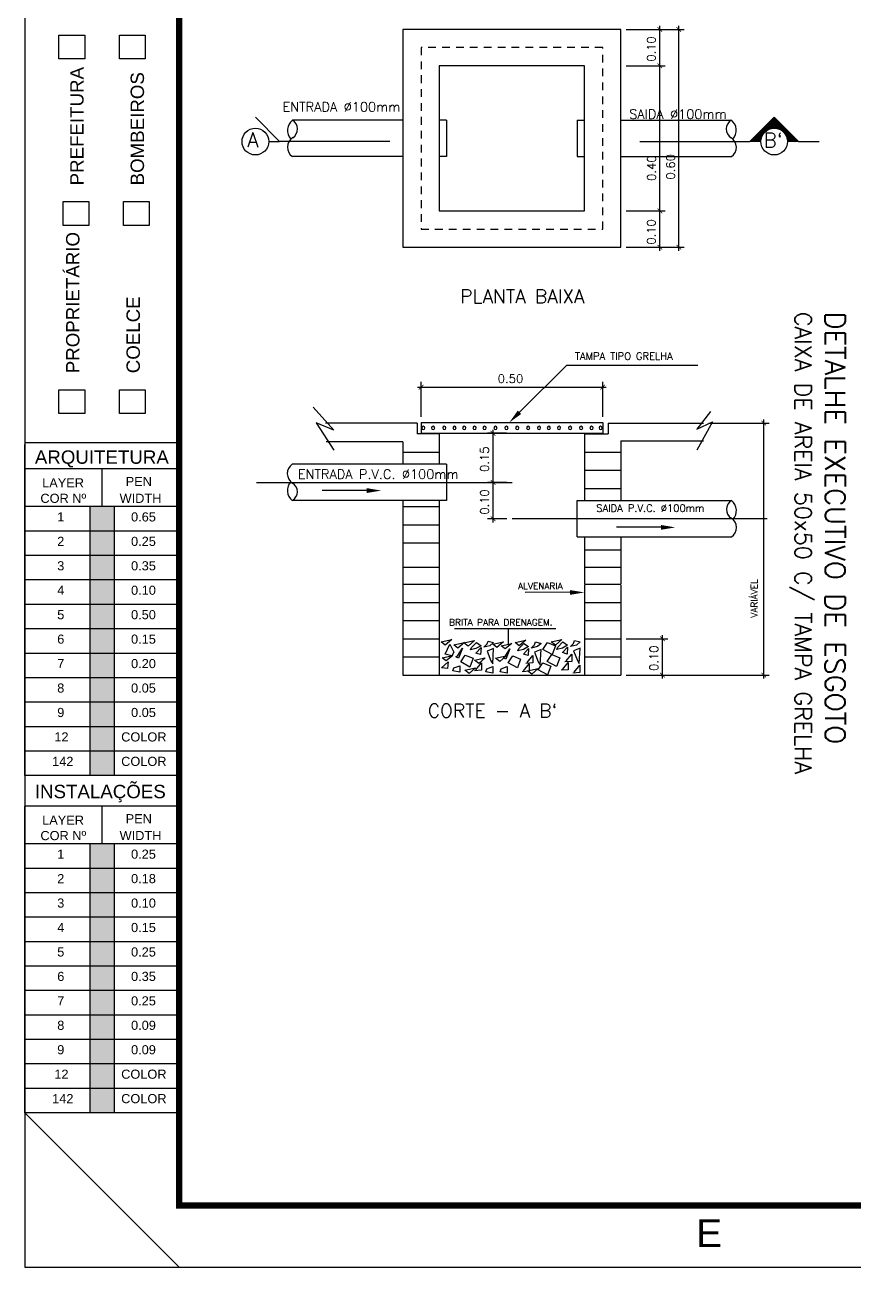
# Model space of a CAD drawing. Extents: x -210 to -126, y -135 to 724.
# Drawn here: x -210.13 to -196.7, y 604.91 to 625.04 of the extents above; entities that cross this region are included whole.
import ezdxf
from ezdxf.enums import TextEntityAlignment as Align

# ---------------------------------------------------------------- set-up
doc = ezdxf.new("R2010")
doc.units = 0
doc.header["$MEASUREMENT"] = 0
doc.linetypes.add('CENTER2', pattern=[28.575, 19.05, -3.175, 3.175, -3.175])
doc.linetypes.add('HIDDEN', pattern=[0.375, 0.25, -0.125])
doc.layers.get('0').update_dxf_attribs({"linetype": 'CONTINUOUS'})
for name, color, linetype in [('A-LAYOUT', 7, 'CONTINUOUS'), ('DETALLHES_CAIXAS', 6, 'CONTINUOUS'), ("PRANCHA - PROJETU'S", 7, 'CONTINUOUS'), ('TXT_1', 2, 'CONTINUOUS'), ('TXT_2', 6, 'CONTINUOUS')]:
    doc.layers.add(name, color=color, linetype=linetype)
doc.styles.add('ADITIVOCAD', font='ROMANS.shx')
doc.styles.add('ARIAL', font='arial.ttf', dxfattribs={"height": 2})
doc.styles.add('ROMANS', font='romans', dxfattribs={"height": 0.1})

# ---------------------------------------------------------------- blocks, each defined once
blk = doc.blocks.new('ADFSGASDFG')
at = {"layer": "PRANCHA - PROJETU'S"}
h = blk.add_hatch(color=1, dxfattribs=at)
h.set_gradient(color1=(255, 0, 0), color2=(255, 0, 0), tint=1)
h.paths.add_polyline_path([(278.03, 60.265), (277.634, 60.265), (277.634, 59.869), (278.03, 59.869)])
h = blk.add_hatch(color=1, dxfattribs=at)
h.set_gradient(color1=(255, 255, 0), color2=(255, 255, 0), tint=1)
h.paths.add_polyline_path([(278.03, 59.473), (278.03, 59.869), (277.634, 59.869), (277.634, 59.473)])
h = blk.add_hatch(color=1, dxfattribs=at)
h.set_gradient(color1=(0, 255, 0), color2=(0, 255, 0), tint=1)
h.paths.add_polyline_path([(278.03, 59.473), (277.634, 59.473), (277.634, 59.077), (278.03, 59.077)])
h = blk.add_hatch(color=1, dxfattribs=at)
h.set_gradient(color1=(0, 255, 255), color2=(0, 255, 255), tint=1)
h.paths.add_polyline_path([(278.03, 59.077), (277.634, 59.077), (277.634, 58.681), (278.03, 58.681)])
h = blk.add_hatch(color=1, dxfattribs=at)
h.set_gradient(color1=(0, 0, 255), color2=(0, 0, 255), tint=1)
h.paths.add_polyline_path([(278.03, 58.681), (277.634, 58.681), (277.634, 58.285), (278.03, 58.285)])
h = blk.add_hatch(color=1, dxfattribs=at)
h.set_gradient(color1=(255, 0, 255), color2=(255, 0, 255), tint=1)
h.paths.add_polyline_path([(278.03, 58.285), (277.634, 58.285), (277.634, 57.889), (278.03, 57.889)])
h = blk.add_hatch(color=1, dxfattribs=at)
h.set_gradient(color1=(255, 255, 255), tint=1)
h.paths.add_polyline_path([(278.03, 57.889), (277.634, 57.889), (277.634, 57.493), (278.03, 57.493)])
h = blk.add_hatch(color=1, dxfattribs=at)
h.set_gradient(color1=(128, 128, 128), color2=(128, 128, 128), tint=1)
h.paths.add_polyline_path([(278.03, 57.493), (277.634, 57.493), (277.634, 57.097), (278.03, 57.097)])
h = blk.add_hatch(color=1, dxfattribs=at)
h.set_gradient(color1=(192, 192, 192), color2=(192, 192, 192), tint=1)
h.paths.add_polyline_path([(278.03, 57.097), (277.634, 57.097), (277.634, 56.701), (278.03, 56.701)])
h = blk.add_hatch(color=1, dxfattribs=at)
h.set_gradient(color1=(204, 0, 0), color2=(204, 0, 0), tint=1)
h.paths.add_polyline_path([(278.03, 56.305), (278.03, 56.701), (277.634, 56.701), (277.634, 56.305)])
h = blk.add_hatch(color=1, dxfattribs=at)
h.set_gradient(color1=(0, 153, 204), color2=(0, 153, 204), tint=1)
h.paths.add_polyline_path([(278.03, 56.305), (277.634, 56.305), (277.634, 55.909), (278.03, 55.909)])
h = blk.add_hatch(color=1, dxfattribs=at)
h.set_gradient(color1=(255, 0, 0), color2=(255, 0, 0), tint=1)
h.paths.add_polyline_path([(278.03, 54.802), (277.634, 54.802), (277.634, 54.406), (278.03, 54.406)])
h = blk.add_hatch(color=1, dxfattribs=at)
h.set_gradient(color1=(255, 255, 0), color2=(255, 255, 0), tint=1)
h.paths.add_polyline_path([(278.03, 54.01), (278.03, 54.406), (277.634, 54.406), (277.634, 54.01)])
h = blk.add_hatch(color=1, dxfattribs=at)
h.set_gradient(color1=(0, 255, 0), color2=(0, 255, 0), tint=1)
h.paths.add_polyline_path([(278.03, 54.01), (277.634, 54.01), (277.634, 53.614), (278.03, 53.614)])
h = blk.add_hatch(color=1, dxfattribs=at)
h.set_gradient(color1=(0, 255, 255), color2=(0, 255, 255), tint=1)
h.paths.add_polyline_path([(278.03, 53.614), (277.634, 53.614), (277.634, 53.218), (278.03, 53.218)])
h = blk.add_hatch(color=1, dxfattribs=at)
h.set_gradient(color1=(0, 0, 255), color2=(0, 0, 255), tint=1)
h.paths.add_polyline_path([(278.03, 53.218), (277.634, 53.218), (277.634, 52.822), (278.03, 52.822)])
h = blk.add_hatch(color=1, dxfattribs=at)
h.set_gradient(color1=(255, 0, 255), color2=(255, 0, 255), tint=1)
h.paths.add_polyline_path([(278.03, 52.822), (277.634, 52.822), (277.634, 52.426), (278.03, 52.426)])
h = blk.add_hatch(color=1, dxfattribs=at)
h.set_gradient(color1=(255, 255, 255), tint=1)
h.paths.add_polyline_path([(278.03, 52.426), (277.634, 52.426), (277.634, 52.03), (278.03, 52.03)])
h = blk.add_hatch(color=1, dxfattribs=at)
h.set_gradient(color1=(128, 128, 128), color2=(128, 128, 128), tint=1)
h.paths.add_polyline_path([(278.03, 52.03), (277.634, 52.03), (277.634, 51.634), (278.03, 51.634)])
h = blk.add_hatch(color=1, dxfattribs=at)
h.set_gradient(color1=(192, 192, 192), color2=(192, 192, 192), tint=1)
h.paths.add_polyline_path([(278.03, 51.634), (277.634, 51.634), (277.634, 51.238), (278.03, 51.238)])
h = blk.add_hatch(color=1, dxfattribs=at)
h.set_gradient(color1=(204, 0, 0), color2=(204, 0, 0), tint=1)
h.paths.add_polyline_path([(278.03, 50.842), (278.03, 51.238), (277.634, 51.238), (277.634, 50.842)])
h = blk.add_hatch(color=1, dxfattribs=at)
h.set_gradient(color1=(0, 153, 204), color2=(0, 153, 204), tint=1)
h.paths.add_polyline_path([(278.03, 50.842), (277.634, 50.842), (277.634, 50.446), (278.03, 50.446)])
at = {"layer": "PRANCHA - PROJETU'S", "color": 1}
for p, q in [((276.578, 107.346), (276.578, 47.946)), ((279.078, 47.946), (276.578, 50.446)), ((276.578, 47.946), (360.678, 47.946))]:
    blk.add_line(p, q, dxfattribs=at)
at = {"layer": "PRANCHA - PROJETU'S"}
for p, q in [((279.086, 61.299), (276.578, 61.299)), ((276.578, 55.909), (276.578, 61.272)), ((279.086, 60.876), (276.578, 60.876)), ((279.086, 60.876), (276.578, 60.876)), ((277.832, 60.265), (277.832, 60.876)), ((279.086, 60.876), (279.086, 55.909)), ((279.086, 60.265), (276.578, 60.265)), ((277.634, 55.909), (277.634, 60.265)), ((278.03, 55.909), (278.03, 60.265)), ((279.086, 59.869), (276.578, 59.869)), ((279.086, 59.473), (276.578, 59.473)), ((279.086, 59.077), (276.578, 59.077)), ((279.086, 58.681), (276.578, 58.681)), ((279.086, 58.285), (276.578, 58.285)), ((279.086, 57.889), (276.578, 57.889)), ((279.086, 57.493), (276.578, 57.493)), ((279.086, 57.097), (276.578, 57.097)), ((279.086, 56.701), (276.578, 56.701)), ((279.086, 56.305), (276.578, 56.305)), ((279.086, 55.909), (276.578, 55.909)), ((279.086, 55.413), (276.578, 55.413)), ((276.578, 50.446), (276.578, 55.413)), ((277.832, 54.802), (277.832, 55.413)), ((279.086, 55.413), (279.086, 50.446)), ((279.086, 54.802), (276.578, 54.802)), ((277.634, 50.446), (277.634, 54.802)), ((278.03, 50.446), (278.03, 54.802)), ((279.086, 54.406), (276.578, 54.406)), ((279.086, 54.01), (276.578, 54.01)), ((279.086, 53.614), (276.578, 53.614)), ((279.086, 53.218), (276.578, 53.218)), ((279.086, 52.822), (276.578, 52.822)), ((279.086, 52.426), (276.578, 52.426)), ((279.086, 52.03), (276.578, 52.03)), ((279.086, 51.634), (276.578, 51.634)), ((279.086, 51.238), (276.578, 51.238)), ((279.086, 50.842), (276.578, 50.842)), ((279.086, 50.446), (276.578, 50.446))]:
    blk.add_line(p, q, dxfattribs=at)
at = {"layer": "PRANCHA - PROJETU'S", "color": 4, "const_width": 0.1}
blk.add_lwpolyline([(279.078, 106.346), (359.678, 106.346), (359.678, 48.946), (279.078, 48.946)], close=True, dxfattribs=at)
at = {"layer": "PRANCHA - PROJETU'S"}
for points in [[(277.13, 67.904), (277.548, 67.904), (277.548, 67.518), (277.13, 67.518)], [(278.109, 67.904), (278.526, 67.904), (278.526, 67.518), (278.109, 67.518)], [(277.197, 65.206), (277.615, 65.206), (277.615, 64.821), (277.197, 64.821)], [(278.176, 65.206), (278.594, 65.206), (278.594, 64.821), (278.176, 64.821)], [(277.13, 62.158), (277.548, 62.158), (277.548, 61.773), (277.13, 61.773)], [(278.109, 62.158), (278.526, 62.158), (278.526, 61.773), (278.109, 61.773)]]:
    blk.add_lwpolyline(points, close=True, dxfattribs=at)
at = {"layer": "PRANCHA - PROJETU'S", "color": 2, "style": 'ARIAL'}
for s, height, p in [('PREFEITURA', 0.2168, (277.312, 65.469)), ('BOMBEIROS', 0.2168, (278.291, 65.469)), ('PROPRIETÁRIO', 0.21676, (277.245, 62.426)), ('COELCE', 0.2168, (278.224, 62.426))]:
    blk.add_text(s, height=height, rotation=90, dxfattribs=at).set_placement(p, align=Align.TOP_LEFT)
for s, p in [('ARQUITETURA', (276.74, 61.176)), ('INSTALAÇÕES', (276.74, 55.759))]:
    blk.add_text(s, height=0.21676, dxfattribs=at).set_placement(p, align=Align.TOP_LEFT)
at = {"layer": "PRANCHA - PROJETU'S", "style": 'ARIAL'}
for s, height, p in [('LAYER', 0.1479, (276.858, 60.724)), ('PEN', 0.1479, (278.211, 60.747)), ('COR Nº', 0.1479, (276.83, 60.474)), ('WIDTH', 0.1479, (278.113, 60.474)), ('1', 0.148, (277.102, 60.173)), ('0.65', 0.1479, (278.298, 60.173)), ('2', 0.148, (277.102, 59.777)), ('0.25', 0.1479, (278.298, 59.777)), ('3', 0.148, (277.102, 59.381)), ('0.35', 0.1479, (278.298, 59.381)), ('4', 0.148, (277.102, 58.985)), ('0.10', 0.1479, (278.298, 58.985)), ('5', 0.148, (277.102, 58.589)), ('0.50', 0.1479, (278.298, 58.589)), ('6', 0.148, (277.102, 58.193)), ('0.15', 0.1479, (278.298, 58.193)), ('7', 0.148, (277.102, 57.797)), ('0.20', 0.1479, (278.298, 57.797)), ('8', 0.148, (277.102, 57.401)), ('0.05', 0.1479, (278.298, 57.401)), ('9', 0.148, (277.102, 57.005)), ('0.05', 0.1479, (278.298, 57.005)), ('12', 0.1479, (277.055, 56.609)), ('COLOR', 0.1479, (278.138, 56.609)), ('142', 0.1479, (277.02, 56.213)), ('COLOR', 0.1479, (278.138, 56.213)), ('LAYER', 0.1479, (276.858, 55.261)), ('PEN', 0.1479, (278.211, 55.284)), ('COR Nº', 0.1479, (276.83, 55.011)), ('WIDTH', 0.1479, (278.113, 55.011)), ('1', 0.148, (277.102, 54.71)), ('0.25', 0.1479, (278.298, 54.71)), ('2', 0.148, (277.102, 54.314)), ('0.18', 0.1479, (278.298, 54.314)), ('3', 0.148, (277.102, 53.918)), ('0.10', 0.1479, (278.298, 53.918)), ('4', 0.148, (277.102, 53.522)), ('0.15', 0.1479, (278.298, 53.522)), ('5', 0.148, (277.102, 53.126)), ('0.25', 0.1479, (278.298, 53.126)), ('6', 0.148, (277.102, 52.73)), ('0.35', 0.1479, (278.298, 52.73)), ('7', 0.148, (277.102, 52.334)), ('0.25', 0.1479, (278.298, 52.334)), ('8', 0.148, (277.102, 51.938)), ('0.09', 0.1479, (278.298, 51.938)), ('9', 0.148, (277.102, 51.542)), ('0.09', 0.1479, (278.298, 51.542)), ('12', 0.1479, (277.055, 51.146)), ('COLOR', 0.1479, (278.138, 51.146)), ('142', 0.1479, (277.02, 50.75)), ('COLOR', 0.1479, (278.138, 50.75))]:
    blk.add_text(s, height=height, dxfattribs=at).set_placement(p, align=Align.TOP_LEFT)
at = {"layer": "PRANCHA - PROJETU'S", "color": 50, "linetype": 'Continuous', "style": 'ARIAL'}
blk.add_text('E', height=0.45, dxfattribs=at).set_placement((287.661, 48.496), align=Align.MIDDLE)
blk = doc.blocks.new('*X345')
at = {"color": 0}
for p, q in [((101.59, 65.457), (101.923, 65.79)), ((101.608, 65.457), (101.932, 65.781)), ((101.626, 65.457), (101.941, 65.772)), ((101.643, 65.457), (101.95, 65.763)), ((101.661, 65.457), (101.958, 65.755)), ((101.878, 65.636), (101.822, 65.692)), ((101.892, 65.639), (101.831, 65.701)), ((101.908, 65.641), (101.84, 65.709)), ((101.847, 65.626), (101.967, 65.746)), ((101.925, 65.641), (101.848, 65.718)), ((101.944, 65.64), (101.857, 65.727)), ((101.966, 65.636), (101.866, 65.736)), ((101.874, 65.635), (101.976, 65.737)), ((101.993, 65.627), (101.875, 65.745)), ((102.035, 65.602), (101.884, 65.754)), ((102.198, 65.457), (101.893, 65.762)), ((101.897, 65.64), (101.985, 65.728)), ((102.216, 65.457), (101.901, 65.771)), ((102.233, 65.457), (101.91, 65.78)), ((101.916, 65.641), (101.994, 65.719)), ((102.251, 65.457), (101.919, 65.789)), ((101.933, 65.641), (102.003, 65.71)), ((101.949, 65.639), (102.011, 65.702)), ((101.964, 65.636), (102.02, 65.693)), ((101.721, 65.457), (101.654, 65.524)), ((101.737, 65.458), (101.663, 65.533)), ((101.738, 65.475), (101.672, 65.541)), ((101.679, 65.457), (101.753, 65.531)), ((101.74, 65.49), (101.68, 65.55)), ((101.744, 65.505), (101.689, 65.559)), ((101.748, 65.518), (101.698, 65.568)), ((101.753, 65.531), (101.707, 65.577)), ((101.759, 65.543), (101.716, 65.586)), ((101.765, 65.554), (101.725, 65.594)), ((101.772, 65.565), (101.733, 65.603)), ((101.78, 65.575), (101.742, 65.612)), ((101.788, 65.584), (101.751, 65.621)), ((101.797, 65.593), (101.76, 65.63)), ((101.807, 65.601), (101.769, 65.639)), ((101.817, 65.609), (101.778, 65.648)), ((101.827, 65.615), (101.787, 65.656)), ((101.839, 65.622), (101.795, 65.665)), ((101.851, 65.627), (101.804, 65.674)), ((101.864, 65.632), (101.813, 65.683)), ((101.978, 65.633), (102.029, 65.684)), ((101.991, 65.628), (102.038, 65.675)), ((102.003, 65.622), (102.047, 65.666)), ((102.015, 65.616), (102.056, 65.657)), ((102.025, 65.609), (102.065, 65.649)), ((102.036, 65.602), (102.073, 65.64)), ((102.045, 65.594), (102.082, 65.631)), ((102.054, 65.585), (102.091, 65.622)), ((102.062, 65.576), (102.1, 65.613)), ((102.18, 65.457), (102.067, 65.571)), ((102.07, 65.566), (102.109, 65.604)), ((102.077, 65.555), (102.118, 65.595)), ((102.084, 65.544), (102.126, 65.587)), ((102.09, 65.532), (102.135, 65.578)), ((102.163, 65.457), (102.092, 65.528)), ((102.095, 65.52), (102.144, 65.569)), ((102.099, 65.506), (102.153, 65.56)), ((102.102, 65.492), (102.162, 65.551)), ((102.105, 65.477), (102.171, 65.542)), ((102.106, 65.46), (102.179, 65.534)), ((102.121, 65.457), (102.188, 65.525)), ((101.597, 65.457), (101.592, 65.462)), ((101.615, 65.457), (101.601, 65.471)), ((101.632, 65.457), (101.61, 65.48)), ((101.65, 65.457), (101.619, 65.488)), ((101.668, 65.457), (101.627, 65.497)), ((101.685, 65.457), (101.636, 65.506)), ((101.703, 65.457), (101.645, 65.515)), ((101.696, 65.457), (101.744, 65.504)), ((101.714, 65.457), (101.739, 65.482)), ((101.732, 65.457), (101.737, 65.463)), ((102.145, 65.457), (102.1, 65.502)), ((102.127, 65.457), (102.104, 65.48)), ((102.109, 65.457), (102.106, 65.461)), ((102.138, 65.457), (102.197, 65.516)), ((102.156, 65.457), (102.206, 65.507)), ((102.174, 65.457), (102.215, 65.498)), ((102.191, 65.457), (102.224, 65.489)), ((102.209, 65.457), (102.232, 65.481)), ((102.227, 65.457), (102.241, 65.472)), ((102.244, 65.457), (102.25, 65.463))]:
    blk.add_line(p, q, dxfattribs=at)

msp = doc.modelspace()

# ---------------------------------------------------------------- linework, layer by layer
at = {"layer": 'A-LAYOUT', "linetype": 'ByBlock'}
for p, q in [((-200.39, 624.963), (-199.45, 624.963)), ((-200.39, 624.963), (-199.759, 624.963)), ((-199.847, 624.316), (-199.847, 625.022)), ((-199.538, 621.375), (-199.538, 625.022)), ((-199.847, 621.963), (-199.847, 624.434)), ((-200.39, 624.375), (-199.759, 624.375)), ((-200.39, 624.375), (-199.759, 624.375)), ((-200.39, 622.022), (-199.759, 622.022)), ((-200.39, 622.022), (-199.759, 622.022)), ((-199.847, 621.375), (-199.847, 622.081)), ((-200.39, 621.434), (-199.45, 621.434)), ((-200.39, 621.434), (-199.759, 621.434)), ((-203.713, 618.685), (-203.713, 619.256)), ((-200.772, 618.685), (-200.772, 619.256)), ((-203.772, 619.168), (-200.713, 619.168)), ((-198.162, 614.446), (-198.162, 618.645)), ((-202.331, 618.42), (-202.636, 618.42)), ((-202.548, 617.565), (-202.548, 618.479)), ((-199.053, 618.586), (-198.074, 618.586)), ((-202.327, 617.624), (-202.636, 617.624)), ((-202.327, 617.624), (-202.636, 617.624)), ((-202.548, 616.977), (-202.548, 617.683)), ((-202.327, 617.036), (-202.636, 617.036)), ((-200.39, 615.093), (-199.717, 615.093)), ((-199.805, 614.446), (-199.805, 615.152)), ((-200.39, 614.505), (-198.074, 614.505)), ((-200.39, 614.505), (-199.717, 614.505))]:
    msp.add_line(p, q, dxfattribs=at)
at = {"layer": 'A-LAYOUT', "linetype": 'HIDDEN', "ltscale": 0.5}
for p, q in [((-200.772, 624.669), (-203.713, 624.669)), ((-203.713, 624.669), (-203.713, 621.728)), ((-200.772, 621.728), (-200.772, 624.669)), ((-203.713, 621.728), (-200.772, 621.728))]:
    msp.add_line(p, q, dxfattribs=at)
at = {"layer": 'A-LAYOUT'}
for p, q in [((-204.007, 623.492), (-205.797, 623.492)), ((-203.301, 623.492), (-203.419, 623.492)), ((-203.301, 623.492), (-203.301, 622.904)), ((-201.184, 623.492), (-201.184, 622.904)), ((-201.184, 623.492), (-201.066, 623.492)), ((-200.478, 623.492), (-198.688, 623.492)), ((-204.007, 622.904), (-205.797, 622.904)), ((-203.301, 622.904), (-203.419, 622.904)), ((-201.184, 622.904), (-201.066, 622.904)), ((-200.478, 622.904), (-198.688, 622.904)), ((-202.119, 618.76), (-201.355, 619.525)), ((-201.355, 619.525), (-199.231, 619.525)), ((-205.464, 618.844), (-205.125, 618.471)), ((-205.413, 618.589), (-205.125, 618.148)), ((-205.125, 618.471), (-205.413, 618.589)), ((-203.713, 618.596), (-200.772, 618.596)), ((-203.713, 618.596), (-203.713, 618.42)), ((-200.772, 618.596), (-200.772, 618.42)), ((-199.027, 618.776), (-199.248, 618.487)), ((-198.993, 618.606), (-199.248, 618.148)), ((-199.248, 618.487), (-198.993, 618.606)), ((-203.713, 618.42), (-200.772, 618.42)), ((-203.301, 617.918), (-205.799, 617.918)), ((-203.301, 617.918), (-203.301, 617.33)), ((-204.594, 617.493), (-205.314, 617.493)), ((-203.301, 617.33), (-205.799, 617.33)), ((-201.184, 617.33), (-198.686, 617.33)), ((-201.184, 616.742), (-201.184, 617.33)), ((-199.829, 616.9), (-200.55, 616.898)), ((-201.184, 616.742), (-198.686, 616.742)), ((-201.304, 615.846), (-202.025, 615.844)), ((-203.174, 615.26), (-201.533, 615.26)), ((-202.301, 615.26), (-202.301, 615.012)), ((-203.389, 615.04), (-203.215, 615.078)), ((-203.321, 614.988), (-203.389, 615.04)), ((-203.215, 615.078), (-203.321, 614.988)), ((-203.321, 614.845), (-203.246, 615.003)), ((-203.246, 615.003), (-203.185, 614.875)), ((-203.185, 614.995), (-203.012, 615.033)), ((-203.118, 614.942), (-203.185, 614.995)), ((-203.012, 615.033), (-203.118, 614.942)), ((-203.02, 615.025), (-202.846, 615.063)), ((-202.952, 614.972), (-203.02, 615.025)), ((-202.846, 615.063), (-202.952, 614.972)), ((-202.899, 614.95), (-202.816, 615.033)), ((-202.741, 614.98), (-202.824, 614.935)), ((-202.816, 615.033), (-202.741, 614.98)), ((-202.696, 614.957), (-202.643, 615.01)), ((-202.598, 614.98), (-202.696, 614.957)), ((-202.643, 615.01), (-202.628, 615.055)), ((-202.628, 615.055), (-202.538, 615.033)), ((-202.538, 615.033), (-202.598, 614.98)), ((-202.553, 615.003), (-202.38, 615.04)), ((-202.485, 614.95), (-202.553, 615.003)), ((-202.38, 615.04), (-202.485, 614.95)), ((-202.417, 614.98), (-202.244, 615.018)), ((-202.349, 614.927), (-202.417, 614.98)), ((-202.244, 615.018), (-202.349, 614.927)), ((-202.191, 615.033), (-202.018, 615.07)), ((-202.123, 614.98), (-202.191, 615.033)), ((-202.131, 614.935), (-202.048, 615.018)), ((-202.018, 615.07), (-202.123, 614.98)), ((-202.048, 615.018), (-201.973, 614.965)), ((-201.928, 614.942), (-201.875, 614.995)), ((-201.875, 614.995), (-201.86, 615.04)), ((-201.86, 615.04), (-201.77, 615.018)), ((-201.77, 615.018), (-201.83, 614.965)), ((-201.739, 614.92), (-201.664, 615.033)), ((-201.664, 615.033), (-201.536, 614.98)), ((-201.604, 615.04), (-201.431, 615.078)), ((-201.536, 614.988), (-201.604, 615.04)), ((-201.536, 614.98), (-201.589, 614.837)), ((-201.431, 615.078), (-201.536, 614.988)), ((-201.498, 614.957), (-201.416, 615.04)), ((-201.34, 614.988), (-201.423, 614.942)), ((-201.416, 615.04), (-201.34, 614.988)), ((-201.295, 614.965), (-201.242, 615.018)), ((-201.197, 614.988), (-201.295, 614.965)), ((-201.242, 615.018), (-201.227, 615.063)), ((-201.227, 615.063), (-201.137, 615.04)), ((-201.137, 615.04), (-201.197, 614.988)), ((-203.374, 614.784), (-203.2, 614.822)), ((-203.306, 614.732), (-203.374, 614.784)), ((-203.215, 614.814), (-203.321, 614.845)), ((-203.2, 614.822), (-203.306, 614.732)), ((-203.185, 614.875), (-203.215, 614.814)), ((-203.148, 614.799), (-203.118, 614.822)), ((-203.11, 614.777), (-203.148, 614.799)), ((-203.118, 614.822), (-203.042, 614.942)), ((-203.042, 614.942), (-203.11, 614.777)), ((-203.072, 614.717), (-202.997, 614.829)), ((-202.997, 614.829), (-202.869, 614.777)), ((-202.869, 614.777), (-202.922, 614.634)), ((-202.914, 614.912), (-202.899, 614.95)), ((-202.824, 614.935), (-202.914, 614.912)), ((-202.846, 614.747), (-202.673, 614.784)), ((-202.824, 614.86), (-202.741, 614.95)), ((-202.749, 614.837), (-202.824, 614.86)), ((-202.673, 614.784), (-202.779, 614.694)), ((-202.741, 614.95), (-202.749, 614.837)), ((-202.538, 614.935), (-202.643, 614.89)), ((-202.643, 614.89), (-202.583, 614.732)), ((-202.553, 614.686), (-202.538, 614.935)), ((-202.508, 614.777), (-202.334, 614.814)), ((-202.44, 614.724), (-202.508, 614.777)), ((-202.334, 614.814), (-202.44, 614.724)), ((-202.38, 614.784), (-202.349, 614.807)), ((-202.342, 614.762), (-202.38, 614.784)), ((-202.349, 614.807), (-202.274, 614.927)), ((-202.274, 614.927), (-202.342, 614.762)), ((-202.304, 614.702), (-202.229, 614.814)), ((-202.229, 614.814), (-202.101, 614.762)), ((-202.146, 614.897), (-202.131, 614.935)), ((-202.056, 614.92), (-202.146, 614.897)), ((-201.973, 614.965), (-202.056, 614.92)), ((-202.056, 614.845), (-201.973, 614.935)), ((-201.98, 614.822), (-202.056, 614.845)), ((-201.995, 614.709), (-201.905, 614.822)), ((-201.973, 614.935), (-201.98, 614.822)), ((-201.83, 614.965), (-201.928, 614.942)), ((-201.905, 614.822), (-201.905, 614.702)), ((-201.77, 614.92), (-201.875, 614.875)), ((-201.875, 614.875), (-201.815, 614.717)), ((-201.785, 614.671), (-201.77, 614.92)), ((-201.589, 614.837), (-201.739, 614.92)), ((-201.672, 614.724), (-201.596, 614.837)), ((-201.596, 614.837), (-201.468, 614.784)), ((-201.468, 614.784), (-201.521, 614.641)), ((-201.513, 614.92), (-201.498, 614.957)), ((-201.423, 614.942), (-201.513, 614.92)), ((-201.423, 614.867), (-201.34, 614.957)), ((-201.348, 614.845), (-201.423, 614.867)), ((-201.363, 614.732), (-201.273, 614.845)), ((-201.34, 614.957), (-201.348, 614.845)), ((-201.273, 614.845), (-201.273, 614.724)), ((-201.137, 614.942), (-201.242, 614.897)), ((-201.242, 614.897), (-201.182, 614.739)), ((-201.152, 614.694), (-201.137, 614.942)), ((-203.381, 614.619), (-203.276, 614.717)), ((-203.283, 614.611), (-203.381, 614.619)), ((-203.276, 614.717), (-203.283, 614.611)), ((-203.2, 614.574), (-203.185, 614.619)), ((-203.087, 614.551), (-203.2, 614.574)), ((-203.185, 614.619), (-203.087, 614.656)), ((-203.087, 614.656), (-203.087, 614.551)), ((-202.922, 614.634), (-203.072, 614.717)), ((-203.005, 614.581), (-202.831, 614.619)), ((-202.937, 614.528), (-203.005, 614.581)), ((-202.831, 614.619), (-202.937, 614.528)), ((-202.779, 614.694), (-202.846, 614.747)), ((-202.733, 614.581), (-202.846, 614.574)), ((-202.824, 614.589), (-202.733, 614.702)), ((-202.733, 614.702), (-202.733, 614.581)), ((-202.666, 614.559), (-202.651, 614.604)), ((-202.651, 614.604), (-202.553, 614.641)), ((-202.583, 614.732), (-202.553, 614.686)), ((-202.553, 614.641), (-202.553, 614.536)), ((-202.432, 614.559), (-202.417, 614.604)), ((-202.417, 614.604), (-202.319, 614.641)), ((-202.319, 614.641), (-202.319, 614.536)), ((-202.154, 614.619), (-202.304, 614.702)), ((-202.101, 614.762), (-202.154, 614.619)), ((-201.965, 614.566), (-202.078, 614.559)), ((-202.056, 614.574), (-201.965, 614.686)), ((-201.905, 614.702), (-202.018, 614.694)), ((-201.988, 614.574), (-201.815, 614.611)), ((-201.92, 614.521), (-201.988, 614.574)), ((-201.965, 614.686), (-201.965, 614.566)), ((-201.815, 614.611), (-201.92, 614.521)), ((-201.815, 614.717), (-201.785, 614.671)), ((-201.815, 614.589), (-201.739, 614.702)), ((-201.664, 614.506), (-201.815, 614.589)), ((-201.739, 614.702), (-201.611, 614.649)), ((-201.521, 614.641), (-201.672, 614.724)), ((-201.611, 614.649), (-201.664, 614.506)), ((-201.333, 614.589), (-201.446, 614.581)), ((-201.423, 614.596), (-201.333, 614.709)), ((-201.273, 614.724), (-201.385, 614.717)), ((-201.333, 614.709), (-201.333, 614.589)), ((-201.235, 614.551), (-201.144, 614.664)), ((-201.182, 614.739), (-201.152, 614.694)), ((-201.144, 614.664), (-201.144, 614.543)), ((-203.419, 614.505), (-201.066, 614.505)), ((-202.553, 614.536), (-202.666, 614.559)), ((-202.319, 614.536), (-202.432, 614.559)), ((-201.144, 614.543), (-201.257, 614.536))]:
    msp.add_line(p, q, dxfattribs=at)
at = {"layer": 'A-LAYOUT', "linetype": 'CENTER2'}
for p, q in [((-206.378, 617.624), (-202.239, 617.624)), ((-198.107, 617.036), (-202.239, 617.036))]:
    msp.add_line(p, q, dxfattribs=at)
at = {"layer": 'A-LAYOUT', "linetype": 'ByBlock', "const_width": 0.0115}
for points in [[(-199.809, 624.925), (-199.885, 625.001)], [(-199.5, 624.925), (-199.576, 625.001)], [(-199.885, 624.413), (-199.809, 624.337)], [(-199.809, 624.337), (-199.885, 624.413)], [(-199.809, 621.984), (-199.885, 622.06)], [(-199.885, 622.06), (-199.809, 621.984)], [(-199.885, 621.472), (-199.809, 621.396)], [(-199.576, 621.472), (-199.5, 621.396)], [(-203.675, 619.206), (-203.751, 619.129)], [(-200.81, 619.129), (-200.734, 619.206)], [(-198.124, 618.548), (-198.2, 618.624)], [(-202.51, 618.382), (-202.586, 618.458)], [(-202.586, 617.662), (-202.51, 617.586)], [(-202.51, 617.586), (-202.586, 617.662)], [(-202.586, 617.074), (-202.51, 616.998)], [(-199.767, 615.055), (-199.843, 615.131)], [(-199.843, 614.543), (-199.767, 614.467)], [(-198.2, 614.543), (-198.124, 614.467)]]:
    msp.add_lwpolyline(points, dxfattribs=at)
at = {"layer": 'A-LAYOUT'}
for centre, radius, start, end in [((-205.668, 623.328), 0.209, 128.1461, 222.7189), ((-205.881, 623.349), 0.166, 302.166, 59.5336), ((-198.604, 623.349), 0.166, 120.4664, 237.834), ((-198.817, 623.328), 0.209, 317.2811, 51.8539), ((-205.696, 623.055), 0.182, 122.166, 236.2528), ((-198.789, 623.055), 0.182, 303.7472, 57.834), ((-203.677, 618.508), 0.0265, 0, 180), ((-203.677, 618.508), 0.0265, 180, 0), ((-203.518, 618.508), 0.0265, 0, 180), ((-203.518, 618.508), 0.0265, 180, 0), ((-203.337, 618.508), 0.0265, 0, 180), ((-203.337, 618.508), 0.0265, 180, 0), ((-203.172, 618.508), 0.0265, 0, 180), ((-203.172, 618.508), 0.0265, 180, 0), ((-203.014, 618.508), 0.0265, 0, 180), ((-203.014, 618.508), 0.0265, 180, 0), ((-202.846, 618.508), 0.0265, 0, 180), ((-202.846, 618.508), 0.0265, 180, 0), ((-202.685, 618.508), 0.0265, 0, 180), ((-202.685, 618.508), 0.0265, 180, 0), ((-202.508, 618.508), 0.0265, 0, 180), ((-202.508, 618.508), 0.0265, 180, 0), ((-202.332, 618.508), 0.0265, 0, 180), ((-202.332, 618.508), 0.0265, 180, 0), ((-202.155, 618.508), 0.0265, 0, 180), ((-202.155, 618.508), 0.0265, 180, 0), ((-201.979, 618.508), 0.0265, 0, 180), ((-201.979, 618.508), 0.0265, 180, 0), ((-201.803, 618.508), 0.0265, 0, 180), ((-201.803, 618.508), 0.0265, 180, 0), ((-201.644, 618.508), 0.0265, 0, 180), ((-201.644, 618.508), 0.0265, 180, 0), ((-201.479, 618.508), 0.0265, 0, 180), ((-201.479, 618.508), 0.0265, 180, 0), ((-201.3, 618.508), 0.0265, 0, 180), ((-201.3, 618.508), 0.0265, 180, 0), ((-201.122, 618.508), 0.0265, 0, 180), ((-201.122, 618.508), 0.0265, 180, 0), ((-200.951, 618.508), 0.0265, 0, 180), ((-200.951, 618.508), 0.0265, 180, 0), ((-200.805, 618.508), 0.0265, 0, 180), ((-200.805, 618.508), 0.0265, 180, 0), ((-205.698, 617.767), 0.182, 123.7472, 237.834), ((-205.67, 617.494), 0.209, 137.2811, 231.8539), ((-205.883, 617.473), 0.166, 300.4664, 57.834), ((-198.602, 617.187), 0.166, 120.4664, 237.834), ((-198.815, 617.166), 0.209, 317.2811, 51.8539), ((-198.787, 616.893), 0.182, 303.7472, 57.834)]:
    msp.add_arc(centre, radius, start, end, dxfattribs=at)
for points in [[(-202.092, 618.733), (-202.147, 618.788), (-202.286, 618.594)], [(-204.594, 617.532), (-204.594, 617.453), (-204.359, 617.492)], [(-199.829, 616.935), (-199.83, 616.857), (-199.594, 616.896)], [(-201.304, 615.881), (-201.304, 615.803), (-201.069, 615.842)]]:
    msp.add_solid(points, dxfattribs=at)
at = {"layer": 'DETALLHES_CAIXAS'}
for p, q in [((-204.007, 624.963), (-204.007, 621.434)), ((-200.478, 624.963), (-204.007, 624.963)), ((-200.478, 621.434), (-200.478, 624.963)), ((-201.066, 624.375), (-203.419, 624.375)), ((-203.419, 624.375), (-203.419, 622.022)), ((-201.066, 622.022), (-201.066, 624.375)), ((-203.419, 622.022), (-201.066, 622.022)), ((-204.007, 621.434), (-200.478, 621.434)), ((-203.776, 618.586), (-205.263, 618.586)), ((-203.776, 618.586), (-203.776, 618.411)), ((-203.419, 618.411), (-203.776, 618.411)), ((-203.419, 618.411), (-203.419, 617.918)), ((-201.066, 618.411), (-201.066, 617.33)), ((-201.066, 618.411), (-200.684, 618.411)), ((-200.684, 618.586), (-199.141, 618.586)), ((-200.684, 618.586), (-200.684, 618.411)), ((-204.007, 618.283), (-205.251, 618.283)), ((-204.007, 618.283), (-204.007, 617.918)), ((-200.478, 618.297), (-200.478, 617.33)), ((-200.478, 618.297), (-199.141, 618.297)), ((-204.007, 618.116), (-203.419, 618.116)), ((-201.066, 618.116), (-200.478, 618.116)), ((-201.066, 617.822), (-200.478, 617.822)), ((-201.066, 617.528), (-200.478, 617.528)), ((-204.007, 617.33), (-204.007, 615.975)), ((-204.007, 617.234), (-203.419, 617.234)), ((-203.419, 617.33), (-203.419, 615.975)), ((-204.007, 616.94), (-203.419, 616.94)), ((-204.007, 616.646), (-203.419, 616.646)), ((-201.066, 616.742), (-201.066, 615.975)), ((-200.478, 616.742), (-200.478, 615.975)), ((-201.066, 616.533), (-200.478, 616.533)), ((-204.007, 616.254), (-203.419, 616.254)), ((-201.066, 616.254), (-200.478, 616.254)), ((-204.007, 615.975), (-204.007, 614.505)), ((-204.007, 615.975), (-203.419, 615.975)), ((-203.419, 615.975), (-203.419, 614.505)), ((-201.066, 615.975), (-200.478, 615.975)), ((-201.066, 615.96), (-201.066, 614.505)), ((-200.478, 615.96), (-200.478, 614.505)), ((-204.007, 615.681), (-203.419, 615.681)), ((-201.066, 615.681), (-200.478, 615.681)), ((-204.007, 615.387), (-203.419, 615.387)), ((-201.066, 615.387), (-200.478, 615.387)), ((-204.007, 615.093), (-203.419, 615.093)), ((-201.066, 615.093), (-200.478, 615.093)), ((-204.007, 614.799), (-203.419, 614.799)), ((-201.066, 614.799), (-200.478, 614.799)), ((-204.007, 614.505), (-203.419, 614.505)), ((-201.066, 614.505), (-200.478, 614.505))]:
    msp.add_line(p, q, dxfattribs=at)
at = {"layer": 'TXT_1'}
for p, q in [((-206.397, 623.539), (-206.004, 623.146)), ((-197.994, 623.539), (-198.387, 623.146)), ((-197.6, 623.146), (-197.994, 623.539)), ((-206.18, 623.146), (-206.004, 623.146)), ((-198.21, 623.146), (-198.387, 623.146)), ((-197.6, 623.146), (-197.777, 623.146))]:
    msp.add_line(p, q, dxfattribs=at)
for centre in [(-206.397, 623.146), (-197.994, 623.146)]:
    msp.add_circle(centre, 0.217, dxfattribs=at)
at = {"layer": 'TXT_2', "linetype": 'CENTER2'}
for p, q in [((-204.22, 623.146), (-206.004, 623.146)), ((-200.171, 623.146), (-198.387, 623.146)), ((-197.6, 623.146), (-197.266, 623.146))]:
    msp.add_line(p, q, dxfattribs=at)

# ---------------------------------------------------------------- block references
at = {"layer": "PRANCHA - PROJETU'S", "color": 1}
msp.add_blockref('ADFSGASDFG', (-486.709, 556.967), dxfattribs=at)
at = {"layer": 'TXT_1', "xscale": -1.176362552986596, "yscale": 1.176362552987934, "zscale": 1.176362552987666}
msp.add_blockref('*X345', (-78.097, 546.144), dxfattribs=at)

# ---------------------------------------------------------------- texts
at = {"layer": 'A-LAYOUT', "style": 'ROMANS'}
for s, height, p in [('0.10', 0.1376, (-199.916, 624.439)), ('0.40', 0.1376, (-199.912, 622.509)), ('0.60', 0.1376, (-199.603, 622.531)), ('0.10', 0.1376, (-199.916, 621.475)), ('0.15', 0.1376, (-202.617, 617.793)), ('0.10', 0.1376, (-202.617, 617.101)), ('VARIÁVEL', 0.1059, (-198.265, 615.434)), ('0.10', 0.1376, (-199.874, 614.57))]:
    msp.add_text(s, height=height, rotation=90, dxfattribs=at).set_placement(p)
for s, height, p in [('ENTRADA %%C100mm', 0.15293, (-205.956, 623.708)), ('SAIDA %%C100mm', 0.15293, (-200.342, 623.591)), ('TAMPA TIPO GRELHA ', 0.11764, (-201.22, 619.67)), ('ENTRADA P.V.C. %%C100mm', 0.15293, (-205.708, 617.758)), ('SAIDA P.V.C. %%C100mm', 0.11764, (-200.875, 617.208)), ('ALVENARIA', 0.1059, (-202.142, 615.946)), ('BRITA PARA DRENAGEM.', 0.10587, (-203.258, 615.358))]:
    msp.add_text(s, height=height, dxfattribs=at).set_placement(p, align=Align.MIDDLE_LEFT)
msp.add_text('0.50', height=0.1376, dxfattribs=at).set_placement((-202.472, 619.236))
at = {"layer": 'TXT_1', "style": 'ADITIVOCAD'}
for s, height, p in [('A', 0.235, (-206.438, 623.174)), ('B`', 0.2353, (-198.009, 623.169)), ('PLANTA BAIXA', 0.22057, (-202.072, 620.64)), ('CORTE - A B`', 0.22057, (-202.555, 613.927))]:
    msp.add_text(s, height=height, dxfattribs=at).set_placement(p, align=Align.MIDDLE)
at = {"layer": 'TXT_2', "style": 'ADITIVOCAD'}
for s, height, p in [('CAIXA DE AREIA 50x50 C/ TAMPA GRELHA', 0.26468, (-197.657, 620.387)), ('DETALHE EXECUTIVO DE ESGOTO', 0.3235, (-197.166, 620.387))]:
    msp.add_text(s, height=height, rotation=270, dxfattribs=at).set_placement(p)

doc.saveas('drawing.dxf')
